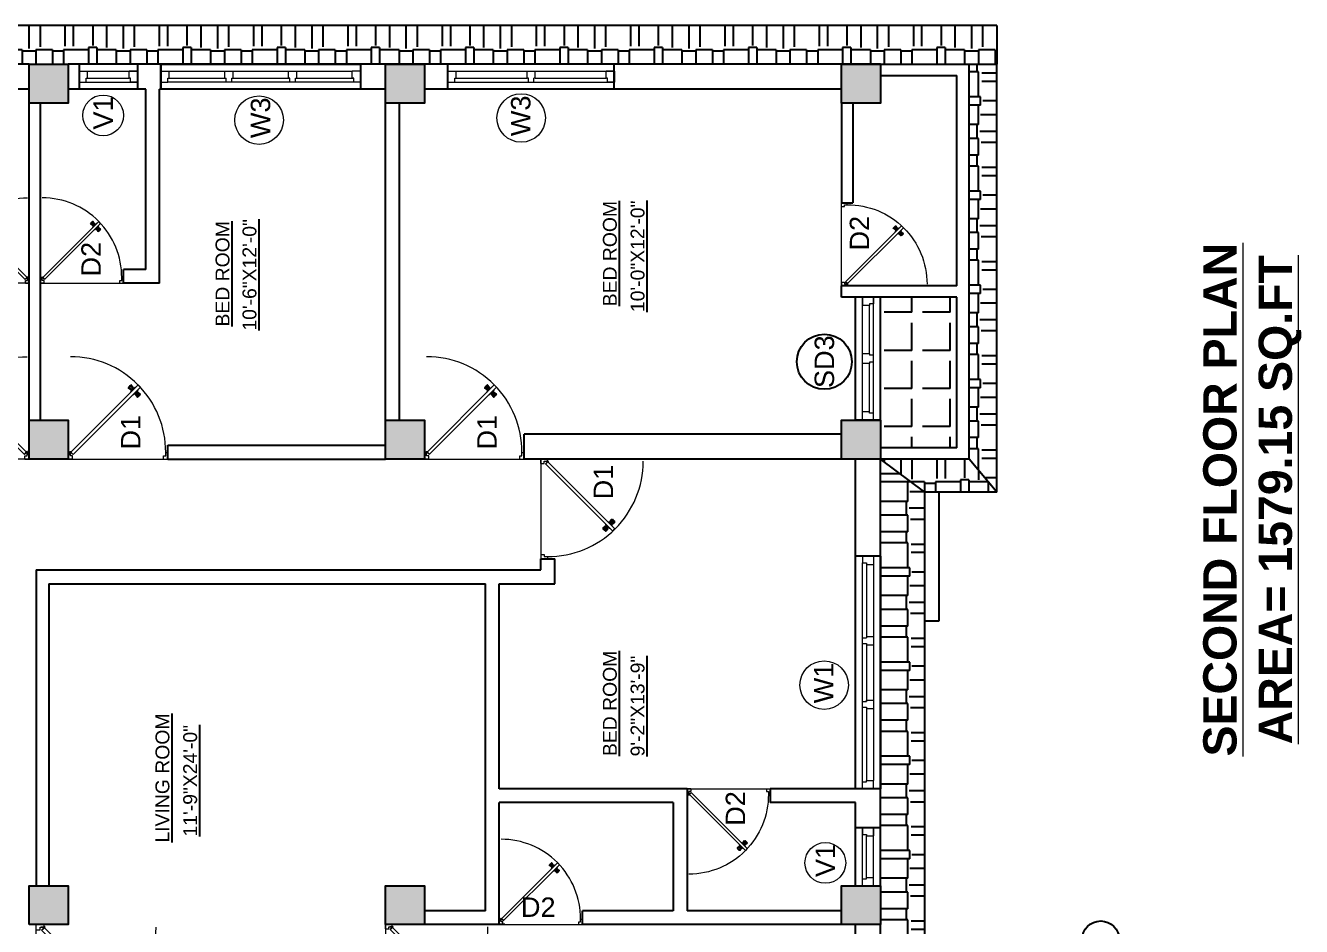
# Model space of a CAD drawing. Header units: inches. Extents: x 1397 to 20304, y -27267 to -746.
# Drawn here: x 13917.9 to 14378.1, y -18428.8 to -18103.7 of the extents above; entities that cross this region are included whole.
import ezdxf

# ---------------------------------------------------------------- set-up
doc = ezdxf.new("R2010")
doc.units = ezdxf.units.IN
doc.header["$LTSCALE"] = 17
doc.header["$MEASUREMENT"] = 0
for name, color, linetype, lineweight in [('25 BOT BAR', 12, 'Continuous', 25), ('DOOR & WIN', 1, 'Continuous', 25), ('OUTLINE', 1, 'Continuous', 25), ('PUERTAS', 7, 'Continuous', 9), ('TEXT', 231, 'Continuous', 20), ('WINDOW FRAME PLAN', 162, 'Continuous', 18)]:
    doc.layers.add(name, color=color, linetype=linetype, lineweight=lineweight)
doc.layers.add('A-Sect-Iden', color=111, linetype='Continuous')
doc.styles.add('DIMTEXT', font='arial.ttf', dxfattribs={"height": 6})
pattern_1 = [(180, (-4627.926, -28588.423), (-25.5, -12), [6, -5, 7, -3, 9, -4]), (180, (-4633.926, -28588.923), (-25.5, -12), [5, -19, 4, -6]), (180, (-4645.926, -28587.673), (-25.5, -12), [3, -31]), (270, (-4627.926, -28588.423), (8.5, -12), [11.5, -36.5]), (270, (-4633.926, -28588.423), (8.5, -12), [11.25, -36.75]), (270, (-4638.926, -28588.423), (8.5, -12), [10.5, -37.5]), (270, (-4645.926, -28587.673), (8.5, -12), [11.5, -36.5]), (270, (-4648.926, -28587.673), (8.5, -12), [11.5, -36.5]), (270, (-4657.926, -28588.423), (8.5, -12), [11, -37])]

# ---------------------------------------------------------------- blocks, each defined once
blk = doc.blocks.new('ffddd')
at = {"layer": 'DOOR & WIN'}
for p, q in [((-13345.31, -2388.07), (-13345.31, -2316.07)), ((-13336.31, -2316.07), (-13345.31, -2316.07)), ((-13336.31, -2316.07), (-13336.31, -2388.07)), ((-13336.31, -2388.07), (-13345.31, -2388.07)), ((-13336.31, -2388.07), (-13345.31, -2388.07))]:
    blk.add_line(p, q, dxfattribs=at)
at = {"layer": 'WINDOW FRAME PLAN'}
for p, q in [((-13342.81, -2316.07), (-13342.81, -2318.57)), ((-13342.81, -2385.57), (-13342.81, -2318.57)), ((-13342.81, -2318.57), (-13341.31, -2318.57)), ((-13341.31, -2318.57), (-13341.31, -2319.07)), ((-13341.31, -2319.07), (-13341.31, -2339.57)), ((-13341.31, -2319.07), (-13338.81, -2319.07)), ((-13338.81, -2316.07), (-13338.81, -2319.07)), ((-13338.81, -2319.07), (-13338.81, -2385.07)), ((-13342.81, -2339.57), (-13341.31, -2339.57)), ((-13342.81, -2341.57), (-13341.31, -2341.57)), ((-13341.31, -2339.07), (-13338.81, -2339.07)), ((-13341.31, -2341.57), (-13341.31, -2342.07)), ((-13341.31, -2341.57), (-13341.31, -2362.57)), ((-13341.31, -2342.07), (-13338.81, -2342.07)), ((-13342.81, -2362.57), (-13341.31, -2362.57)), ((-13342.81, -2364.57), (-13341.31, -2364.57)), ((-13341.31, -2362.07), (-13338.81, -2362.07)), ((-13341.31, -2362.57), (-13341.31, -2362.07)), ((-13341.31, -2364.57), (-13341.31, -2385.57)), ((-13341.31, -2365.07), (-13338.81, -2365.07)), ((-13342.81, -2388.07), (-13342.81, -2385.57)), ((-13342.81, -2385.57), (-13341.31, -2385.57)), ((-13341.31, -2385.07), (-13338.81, -2385.07)), ((-13341.31, -2385.57), (-13341.31, -2385.07)), ((-13338.81, -2388.07), (-13338.81, -2385.07))]:
    blk.add_line(p, q, dxfattribs=at)
blk = doc.blocks.new('3ft')
at = {"layer": 'PUERTAS', "color": 6}
for p, q in [((1.01, 2.52), (25.23, 26.74)), ((26.05, 25.92), (1.77, 1.64)), ((26.05, 25.92), (25.23, 26.74)), ((0, 2.4), (0, 0)), ((0.72, 2.4), (0, 2.4)), ((1.6, 0), (0, 0)), ((0.72, 1.52), (0.72, 2.44)), ((0.8, 1.52), (0.72, 1.52)), ((0.8, 1.52), (0.8, 2.41)), ((0.8, 1.2), (0.8, 1.52)), ((1.6, 1.2), (0.8, 1.2)), ((1.57, 1.84), (0.94, 2.47)), ((1.63, 1.89), (0.97, 2.55)), ((1.63, 1.89), (1.57, 1.84)), ((1.77, 1.64), (1.57, 1.84)), ((1.6, 0), (1.6, 1.2)), ((34.4, 0), (34.4, 1.2)), ((34.4, 1.2), (35.2, 1.2)), ((34.4, 0), (36, 0)), ((35.2, 1.2), (35.2, 2.4)), ((35.2, 2.4), (36, 2.4)), ((36, 0), (36, 2.4))]:
    blk.add_line(p, q, dxfattribs=at)
at = {"layer": 'PUERTAS', "color": 8}
for p, q in [((22.57, 24.94), (21.65, 25.68)), ((22.63, 24.99), (21.69, 25.75)), ((22.74, 25.1), (21.84, 25.9)), ((22.13, 26.28), (21.98, 26.13)), ((22.88, 25.24), (22.01, 26.06)), ((22.13, 26.28), (22.27, 26.42)), ((22.29, 26.41), (22.27, 26.42)), ((23.16, 25.52), (22.34, 26.39)), ((23.3, 25.66), (22.5, 26.56)), ((23.41, 25.77), (22.65, 26.71)), ((22.69, 24.32), (23.02, 24.83)), ((23.46, 25.83), (22.72, 26.75)), ((22.95, 24.96), (22.84, 25.07)), ((22.98, 24.99), (22.86, 25.1)), ((23.03, 25.04), (22.91, 25.15)), ((22.91, 24.53), (23.1, 24.91)), ((23.11, 25.12), (22.99, 25.23)), ((23.13, 24.76), (23.18, 24.99)), ((23.28, 25.3), (23.17, 25.41)), ((23.36, 25.37), (23.25, 25.49)), ((23.31, 24.94), (23.28, 25.08)), ((23.41, 25.43), (23.3, 25.54)), ((23.46, 25.09), (23.32, 25.13)), ((23.44, 25.45), (23.33, 25.56)), ((23.64, 25.27), (23.41, 25.22)), ((23.87, 25.49), (23.49, 25.3)), ((24.08, 25.71), (23.57, 25.38)), ((23.63, 23.38), (24.14, 23.72)), ((23.84, 23.6), (24.22, 23.79)), ((24.07, 23.82), (24.3, 23.88)), ((24.25, 24), (24.39, 23.97)), ((24.25, 23.26), (24.99, 22.34)), ((24.27, 23.64), (24.38, 23.53)), ((24.3, 23.67), (24.41, 23.56)), ((24.3, 23.32), (25.06, 22.38)), ((24.35, 23.72), (24.46, 23.61)), ((24.4, 24.15), (24.43, 24.01)), ((24.41, 23.43), (25.2, 22.53)), ((24.43, 23.8), (24.54, 23.69)), ((24.58, 24.33), (24.52, 24.1)), ((24.55, 23.57), (25.37, 22.7)), ((24.6, 23.97), (24.72, 23.86)), ((24.8, 24.56), (24.61, 24.18)), ((25.02, 24.77), (24.68, 24.26)), ((24.68, 24.05), (24.79, 23.94)), ((24.73, 24.1), (24.85, 23.99)), ((24.76, 24.13), (24.87, 24.02)), ((24.83, 23.85), (25.7, 23.03)), ((24.97, 23.99), (25.87, 23.2)), ((25.08, 24.1), (26.02, 23.34)), ((25.14, 24.15), (26.06, 23.41)), ((25.58, 22.82), (25.43, 22.67)), ((25.58, 22.82), (25.73, 22.97)), ((25.72, 22.98), (25.73, 22.97)), ((0, 0), (36, 0))]:
    blk.add_line(p, q, dxfattribs=at)
at = {"layer": 'PUERTAS', "color": 1}
for p, q in [((21.67, 25.73), (22.17, 26.23)), ((22.49, 24.95), (21.67, 25.61)), ((21.7, 25.82), (22.14, 26.26)), ((21.73, 25.79), (21.7, 25.82)), ((22.58, 26.7), (22.14, 26.26)), ((22.67, 26.73), (22.17, 26.23)), ((22.61, 26.67), (22.58, 26.7)), ((22.6, 24.96), (23.02, 25.38)), ((22.61, 24.25), (22.92, 24.72)), ((22.62, 24.13), (22.61, 24.14)), ((22.7, 25.07), (22.71, 25.06)), ((23.45, 25.91), (22.79, 26.73)), ((22.82, 25.06), (23.08, 25.32)), ((22.94, 24.95), (22.83, 25.07)), ((22.92, 24.72), (22.92, 24.72)), ((22.93, 24.94), (23.19, 25.21)), ((22.93, 24.84), (22.93, 24.83)), ((23.44, 25.81), (23.02, 25.38)), ((23.34, 25.58), (23.08, 25.32)), ((23.46, 25.47), (23.19, 25.21)), ((23.33, 25.7), (23.34, 25.69)), ((23.45, 25.46), (23.33, 25.57)), ((23.44, 23.31), (23.45, 23.3)), ((23.56, 23.3), (24.03, 23.61)), ((23.57, 25.47), (23.57, 25.47)), ((24.15, 25.79), (23.68, 25.48)), ((23.68, 25.48), (23.68, 25.48)), ((24.03, 23.61), (24.03, 23.62)), ((24.14, 23.62), (24.14, 23.62)), ((24.25, 23.62), (24.51, 23.89)), ((24.27, 25.78), (24.26, 25.79)), ((24.26, 23.29), (24.69, 23.71)), ((24.26, 23.63), (24.37, 23.52)), ((24.26, 23.18), (24.92, 22.37)), ((24.37, 23.52), (24.63, 23.77)), ((24.37, 23.4), (24.37, 23.4)), ((24.78, 24.15), (24.51, 23.89)), ((24.89, 24.03), (24.63, 23.77)), ((25.11, 24.14), (24.69, 23.71)), ((24.77, 24.14), (24.88, 24.03)), ((24.79, 24.38), (24.78, 24.37)), ((24.78, 24.26), (24.78, 24.26)), ((25.1, 24.84), (24.79, 24.38)), ((25, 24.03), (25, 24.03)), ((25.09, 24.96), (25.1, 24.95)), ((25.22, 24.14), (26.03, 23.48)), ((26.04, 23.37), (25.54, 22.86)), ((26.01, 23.27), (25.57, 22.83)), ((25.98, 23.3), (26.01, 23.27)), ((25.04, 22.36), (25.54, 22.86)), ((25.1, 22.42), (25.13, 22.39)), ((25.13, 22.39), (25.57, 22.83))]:
    blk.add_line(p, q, dxfattribs=at)
at = {"layer": 'PUERTAS', "color": 2}
for p, q in [((21.99, 26.11), (21.98, 26.13)), ((25.42, 22.68), (25.43, 22.67))]:
    blk.add_line(p, q, dxfattribs=at)
at = {"layer": 'PUERTAS', "color": 6}
for radius in [0.155, 0.0752]:
    blk.add_circle((0.82, 2.56), radius, dxfattribs=at)
blk.add_arc((0.82, 2.56), 34.38, 359.7285, 90.0333, dxfattribs=at)
at = {"layer": 'PUERTAS', "color": 1}
for centre, start, end in [((22.54, 25.01), 231.0764, 315), ((22.67, 24.2), 135, 225), ((22.73, 26.68), 38.9236, 135), ((22.77, 25.12), 225, 315), ((22.99, 24.89), 135, 219.7428), ((22.87, 24.78), 315, 39.7428), ((23.28, 25.63), 315, 45), ((23.39, 25.86), 315, 38.9236), ((23.51, 23.36), 225, 315), ((23.51, 25.41), 50.2572, 135), ((23.62, 25.53), 230.2572, 315), ((24.09, 23.56), 50.2572, 135), ((24.2, 23.68), 230.2572, 315), ((24.2, 25.73), 45, 135), ((24.32, 23.23), 135, 218.9236), ((24.42, 23.46), 135, 225), ((24.84, 24.31), 135, 219.7428), ((24.72, 24.21), 315, 39.7428), ((24.94, 23.98), 45, 135), ((25.04, 24.89), 315, 45), ((25.17, 24.08), 51.0764, 135), ((25.98, 23.42), 315, 51.0764), ((24.98, 22.42), 218.9236, 315)]:
    blk.add_arc(centre, 0.08, start, end, dxfattribs=at)
blk = doc.blocks.new('*U2802')
at = {"color": 3, "xscale": -1}
blk.add_blockref('3ft', (42, 0), dxfattribs=at)
blk = doc.blocks.new('*U3029')
at = {"layer": 'PUERTAS', "color": 8}
for p, q in [((12.67, 28.18), (11.59, 27.31)), ((12.74, 28.12), (11.65, 27.23)), ((12.87, 27.99), (11.82, 27.06)), ((13.04, 27.82), (12.01, 26.87)), ((12.82, 28.9), (13.2, 28.3)), ((13.12, 28.15), (12.99, 28.02)), ((13.14, 28.12), (13.01, 27.99)), ((13.06, 28.65), (13.29, 28.21)), ((13.2, 28.06), (13.07, 27.93)), ((13.3, 27.97), (13.17, 27.84)), ((13.33, 28.39), (13.39, 28.12)), ((13.5, 27.76), (13.37, 27.63)), ((13.59, 27.67), (13.46, 27.54)), ((13.54, 28.18), (13.49, 28.01)), ((13.71, 28), (13.54, 27.96)), ((13.92, 27.79), (13.65, 27.86)), ((14.18, 27.53), (13.75, 27.76)), ((14.43, 27.28), (13.83, 27.67)), ((13.91, 29.99), (14.5, 29.61)), ((14.16, 29.74), (14.59, 29.52)), ((14.42, 29.48), (14.69, 29.42)), ((14.63, 30.14), (15.5, 31.21)), ((14.63, 29.27), (14.8, 29.31)), ((14.66, 29.69), (14.79, 29.82)), ((14.68, 29.66), (14.82, 29.79)), ((14.69, 30.07), (15.57, 31.16)), ((14.74, 29.6), (14.87, 29.73)), ((14.8, 29.09), (14.85, 29.26)), ((14.82, 29.94), (15.74, 30.99)), ((14.84, 29.51), (14.97, 29.64)), ((15.01, 28.89), (14.95, 29.16)), ((14.98, 29.77), (15.94, 30.79)), ((15.04, 29.3), (15.17, 29.43)), ((15.28, 28.62), (15.05, 29.06)), ((15.14, 29.21), (15.27, 29.34)), ((15.52, 28.37), (15.14, 28.97)), ((15.2, 29.15), (15.33, 29.28)), ((15.22, 29.12), (15.35, 29.25)), ((15.31, 29.45), (16.33, 30.41)), ((15.47, 29.29), (16.52, 30.21)), ((15.6, 29.16), (16.69, 30.04)), ((15.67, 29.09), (16.75, 29.96)), ((15.99, 30.81), (16.01, 30.83)), ((16.19, 30.65), (16.01, 30.83)), ((16.19, 30.65), (16.36, 30.48)), ((12, 26.81), (11.98, 26.79)), ((12.15, 26.62), (11.98, 26.79)), ((12.15, 26.62), (12.33, 26.45)), ((13.36, 27.5), (12.4, 26.48)), ((13.52, 27.34), (12.6, 26.28)), ((13.65, 27.21), (12.77, 26.11)), ((13.71, 27.14), (12.84, 26.06)), ((13.65, 27.61), (13.52, 27.48)), ((13.68, 27.58), (13.55, 27.45)), ((0, 0), (42, 0))]:
    blk.add_line(p, q, dxfattribs=at)
at = {"layer": 'PUERTAS', "color": 2}
for p, q in [((11.61, 30.24), (12.57, 31.2)), ((11.61, 30.24), (39.94, 1.92)), ((40.83, 2.94), (12.57, 31.2)), ((16.34, 30.46), (16.36, 30.48)), ((12.35, 26.47), (12.33, 26.45)), ((0, 0), (0, 2.8)), ((0.93, 2.8), (0, 2.8)), ((1.87, 0), (0, 0)), ((0.93, 1.4), (0.93, 2.8)), ((1.87, 1.4), (0.93, 1.4)), ((1.87, 0), (1.87, 1.4)), ((39.94, 1.92), (40.16, 2.14)), ((40.1, 2.21), (40.86, 2.97)), ((40.1, 2.21), (40.16, 2.14)), ((40.13, 0), (40.13, 1.4)), ((40.13, 1.4), (41.07, 1.4)), ((40.13, 0), (42, 0)), ((40.16, 2.14), (40.9, 2.88)), ((41.07, 1.77), (41.07, 2.81)), ((41.07, 1.4), (41.07, 1.77)), ((41.07, 1.77), (41.16, 1.77)), ((41.16, 1.77), (41.16, 2.85)), ((41.16, 2.8), (42, 2.8)), ((42, 2.8), (42, 0))]:
    blk.add_line(p, q, dxfattribs=at)
at = {"layer": 'PUERTAS', "color": 1}
for p, q in [((12.58, 28.16), (11.63, 27.4)), ((12.7, 28.16), (13.2, 27.66)), ((12.73, 29.12), (12.72, 29.11)), ((12.72, 28.98), (13.08, 28.44)), ((12.83, 28.03), (12.84, 28.04)), ((12.97, 28.04), (13.27, 27.74)), ((13.11, 28.16), (12.98, 28.03)), ((13.08, 28.44), (13.08, 28.43)), ((13.09, 28.3), (13.09, 28.3)), ((13.09, 28.17), (13.4, 27.87)), ((13.69, 27.17), (13.2, 27.66)), ((13.57, 27.43), (13.27, 27.74)), ((13.71, 27.56), (13.4, 27.87)), ((13.69, 30.08), (13.7, 30.09)), ((13.83, 30.09), (14.37, 29.73)), ((14.37, 29.73), (14.38, 29.72)), ((14.51, 29.72), (14.5, 29.72)), ((14.63, 29.71), (14.94, 29.41)), ((14.64, 30.23), (15.41, 31.18)), ((14.65, 30.11), (15.14, 29.61)), ((14.65, 29.7), (14.78, 29.83)), ((14.78, 29.98), (14.77, 29.97)), ((14.77, 29.84), (15.07, 29.54)), ((15.25, 29.1), (14.94, 29.41)), ((15.37, 29.24), (15.07, 29.54)), ((15.64, 29.12), (15.14, 29.61)), ((15.23, 29.11), (15.36, 29.24)), ((15.25, 28.97), (15.25, 28.97)), ((15.26, 28.84), (15.25, 28.84)), ((15.62, 28.3), (15.26, 28.84)), ((15.51, 29.24), (15.5, 29.24)), ((15.55, 31.19), (16.13, 30.6)), ((15.61, 28.15), (15.62, 28.16)), ((15.62, 31.12), (15.65, 31.15)), ((15.65, 31.15), (16.17, 30.63)), ((15.76, 29.11), (16.71, 29.88)), ((16.72, 30.01), (16.13, 30.6)), ((16.68, 30.12), (16.17, 30.63)), ((16.65, 30.09), (16.68, 30.12)), ((11.62, 27.26), (12.21, 26.67)), ((11.69, 27.19), (11.66, 27.15)), ((11.66, 27.15), (12.17, 26.64)), ((12.69, 26.12), (12.17, 26.64)), ((12.79, 26.09), (12.21, 26.67)), ((12.72, 26.16), (12.69, 26.12)), ((13.7, 27.04), (12.93, 26.09)), ((13.69, 27.57), (13.56, 27.44)), ((13.56, 27.3), (13.57, 27.3)), ((13.83, 27.55), (13.84, 27.56)), ((13.97, 27.54), (13.96, 27.55)), ((14.51, 27.19), (13.97, 27.54)), ((14.65, 27.2), (14.64, 27.19))]:
    blk.add_line(p, q, dxfattribs=at)
at = {"layer": 'PUERTAS', "color": 2}
for radius in [0.181, 0.0878]:
    blk.add_circle((41.04, 2.99), radius, dxfattribs=at)
at = {"layer": 'PUERTAS', "color": 8}
blk.add_arc((41.04, 2.99), 40.11, 89.9667, 180.2715, dxfattribs=at)
at = {"layer": 'PUERTAS', "color": 1}
for centre, start, end in [((12.63, 28.09), 45, 128.9236), ((12.79, 29.04), 135, 225), ((12.9, 27.97), 45, 135), ((13.16, 28.24), 140.2572, 225), ((13.02, 28.36), 320.2572, 45), ((13.76, 30.02), 45, 135), ((14.44, 29.79), 225, 309.7428), ((14.57, 29.65), 45, 129.7428), ((14.71, 30.17), 141.0764, 225), ((14.84, 29.91), 135, 225), ((15.32, 28.91), 140.2572, 225), ((15.18, 29.03), 320.2572, 45), ((15.44, 29.3), 225, 315), ((15.48, 31.12), 45, 141.0764), ((15.55, 28.23), 315, 45), ((15.7, 29.18), 225, 308.9236), ((11.69, 27.33), 128.9236, 225), ((12.86, 26.15), 225, 321.0764), ((13.5, 27.37), 315, 45), ((13.62, 27.1), 321.0764, 45), ((13.77, 27.63), 225, 309.7428), ((13.9, 27.49), 45, 129.7428), ((14.58, 27.25), 225, 315)]:
    blk.add_arc(centre, 0.0933, start, end, dxfattribs=at)
blk = doc.blocks.new("5'")
at = {"layer": 'WINDOW FRAME PLAN'}
for p, q in [((10026.35, -7897.24), (10086.35, -7897.24)), ((10026.35, -7897.24), (10026.35, -7901.24)), ((10026.35, -7897.24), (10029.35, -7897.24)), ((10029.35, -7899.74), (10029.35, -7897.24)), ((10054.85, -7899.74), (10054.85, -7897.24)), ((10054.85, -7897.24), (10057.85, -7897.24)), ((10057.85, -7899.74), (10057.85, -7897.24)), ((10086.35, -7897.24), (10083.35, -7897.24)), ((10083.35, -7899.74), (10083.35, -7897.24)), ((10086.35, -7897.24), (10086.35, -7901.24)), ((10026.35, -7901.24), (10086.35, -7901.24)), ((10026.35, -7901.24), (10028.85, -7901.24)), ((10028.85, -7901.24), (10028.85, -7899.74)), ((10028.85, -7899.74), (10029.35, -7899.74)), ((10029.35, -7899.74), (10054.85, -7899.74)), ((10055.35, -7899.74), (10054.85, -7899.74)), ((10055.35, -7901.24), (10055.35, -7899.74)), ((10057.35, -7901.24), (10057.35, -7899.74)), ((10057.85, -7899.74), (10057.35, -7899.74)), ((10057.85, -7899.74), (10083.35, -7899.74)), ((10083.85, -7899.74), (10083.35, -7899.74)), ((10083.85, -7901.24), (10083.85, -7899.74)), ((10086.35, -7901.24), (10083.85, -7901.24))]:
    blk.add_line(p, q, dxfattribs=at)
blk = doc.blocks.new('DFFDFD')
at = {"layer": 'DOOR & WIN'}
for p, q in [((-13646.78, -2252.33), (-13646.78, -2168.33)), ((-13637.78, -2168.33), (-13646.78, -2168.33)), ((-13637.78, -2168.33), (-13637.78, -2252.33)), ((-13637.78, -2252.33), (-13646.78, -2252.33)), ((-13637.78, -2252.33), (-13646.78, -2252.33))]:
    blk.add_line(p, q, dxfattribs=at)
at = {"layer": 'WINDOW FRAME PLAN'}
for p, q in [((-13644.28, -2168.33), (-13644.28, -2170.83)), ((-13644.28, -2249.83), (-13644.28, -2170.83)), ((-13644.28, -2170.83), (-13642.78, -2170.83)), ((-13642.78, -2170.83), (-13642.78, -2171.33)), ((-13642.78, -2171.33), (-13642.78, -2197.83)), ((-13642.78, -2171.33), (-13640.28, -2171.33)), ((-13640.28, -2168.33), (-13640.28, -2171.33)), ((-13640.28, -2171.33), (-13640.28, -2249.33)), ((-13644.28, -2197.83), (-13642.78, -2197.83)), ((-13644.28, -2199.83), (-13642.78, -2199.83)), ((-13642.78, -2197.33), (-13640.28, -2197.33)), ((-13642.78, -2199.83), (-13642.78, -2200.33)), ((-13642.78, -2199.83), (-13642.78, -2220.83)), ((-13642.78, -2200.33), (-13640.28, -2200.33)), ((-13644.28, -2220.83), (-13642.78, -2220.83)), ((-13644.28, -2222.83), (-13642.78, -2222.83)), ((-13642.78, -2220.33), (-13640.28, -2220.33)), ((-13642.78, -2220.83), (-13642.78, -2220.33)), ((-13642.78, -2222.83), (-13642.78, -2249.33)), ((-13642.78, -2223.33), (-13640.28, -2223.33)), ((-13644.28, -2252.33), (-13644.28, -2249.83)), ((-13644.28, -2249.83), (-13642.78, -2249.83)), ((-13642.78, -2249.33), (-13640.28, -2249.33)), ((-13642.78, -2249.83), (-13642.78, -2249.33)), ((-13640.28, -2252.33), (-13640.28, -2249.33))]:
    blk.add_line(p, q, dxfattribs=at)
blk = doc.blocks.new('2ft6in')
at = {"layer": 'PUERTAS', "color": 2}
for p, q in [((0.84, 2.1), (21.02, 22.28)), ((21.71, 21.6), (1.47, 1.37)), ((18.33, 21.76), (18.31, 21.77)), ((21.71, 21.6), (21.02, 22.28)), ((21.18, 18.9), (21.2, 18.89)), ((0, 2), (0, 0)), ((0.6, 2), (0, 2)), ((1.33, 0), (0, 0)), ((0.6, 1.26), (0.6, 2.04)), ((0.67, 1.26), (0.6, 1.26)), ((0.67, 1.26), (0.67, 2.01)), ((0.67, 1), (0.67, 1.26)), ((1.33, 1), (0.67, 1)), ((1.31, 1.53), (0.79, 2.06)), ((1.36, 1.58), (0.81, 2.12)), ((1.36, 1.58), (1.31, 1.53)), ((1.47, 1.37), (1.31, 1.53)), ((1.33, 0), (1.33, 1)), ((28.67, 0), (28.67, 1)), ((28.67, 1), (29.33, 1)), ((28.67, 0), (30, 0)), ((29.33, 1), (29.33, 2)), ((29.33, 2), (30, 2)), ((30, 0), (30, 2))]:
    blk.add_line(p, q, dxfattribs=at)
at = {"layer": 'PUERTAS', "color": 8}
for p, q in [((18.81, 20.78), (18.04, 21.4)), ((18.86, 20.83), (18.08, 21.46)), ((18.95, 20.92), (18.2, 21.58)), ((18.44, 21.9), (18.31, 21.77)), ((19.07, 21.03), (18.34, 21.72)), ((18.44, 21.9), (18.56, 22.02)), ((18.58, 22.01), (18.56, 22.02)), ((19.3, 21.26), (18.61, 22)), ((19.42, 21.38), (18.75, 22.14)), ((19.51, 21.48), (18.88, 22.26)), ((18.91, 20.27), (19.19, 20.69)), ((19.55, 21.53), (18.93, 22.3)), ((19.13, 20.8), (19.03, 20.9)), ((19.15, 20.82), (19.05, 20.92)), ((19.09, 20.44), (19.25, 20.76)), ((19.19, 20.87), (19.1, 20.96)), ((19.25, 20.93), (19.16, 21.02)), ((19.28, 20.63), (19.32, 20.83)), ((19.4, 21.08), (19.31, 21.17)), ((19.47, 21.15), (19.38, 21.24)), ((19.43, 20.78), (19.4, 20.9)), ((19.51, 21.19), (19.42, 21.28)), ((19.55, 20.91), (19.43, 20.94)), ((19.53, 21.21), (19.44, 21.3)), ((19.7, 21.06), (19.51, 21.01)), ((19.89, 21.24), (19.58, 21.08)), ((20.07, 21.42), (19.64, 21.15)), ((19.69, 19.49), (20.12, 19.76)), ((19.87, 19.67), (20.18, 19.83)), ((20.06, 19.85), (20.25, 19.9)), ((20.21, 20), (20.33, 19.97)), ((20.21, 19.38), (20.83, 18.61)), ((20.23, 19.7), (20.32, 19.61)), ((20.25, 19.72), (20.34, 19.63)), ((20.25, 19.43), (20.88, 18.65)), ((20.29, 19.76), (20.38, 19.67)), ((20.33, 20.13), (20.36, 20.01)), ((20.34, 19.53), (21, 18.77)), ((20.36, 19.83), (20.45, 19.74)), ((20.48, 20.28), (20.44, 20.08)), ((20.46, 19.64), (21.14, 18.91)), ((20.5, 19.98), (20.6, 19.89)), ((20.67, 20.47), (20.51, 20.15)), ((20.85, 20.64), (20.57, 20.22)), ((20.57, 20.04), (20.66, 19.95)), ((20.61, 20.09), (20.7, 19.99)), ((20.63, 20.11), (20.72, 20.01)), ((20.69, 19.87), (21.42, 19.19)), ((20.81, 19.99), (21.56, 19.33)), ((20.9, 20.08), (21.68, 19.45)), ((20.95, 20.13), (21.72, 19.51)), ((21.32, 19.01), (21.2, 18.89)), ((21.32, 19.01), (21.44, 19.14)), ((21.43, 19.15), (21.44, 19.14)), ((0, 0), (30, 0))]:
    blk.add_line(p, q, dxfattribs=at)
at = {"layer": 'PUERTAS', "color": 1}
for p, q in [((18.06, 21.44), (18.48, 21.86)), ((18.74, 20.79), (18.06, 21.34)), ((18.08, 21.51), (18.45, 21.88)), ((18.11, 21.49), (18.08, 21.51)), ((18.82, 22.25), (18.45, 21.88)), ((18.9, 22.28), (18.48, 21.86)), ((18.84, 22.23), (18.82, 22.25)), ((18.83, 20.8), (19.18, 21.15)), ((18.84, 20.21), (19.1, 20.6)), ((18.85, 20.11), (18.84, 20.12)), ((18.92, 20.89), (18.93, 20.88)), ((19.54, 21.59), (18.99, 22.27)), ((19.02, 20.88), (19.24, 21.1)), ((19.12, 20.8), (19.03, 20.89)), ((19.1, 20.7), (19.11, 20.69)), ((19.1, 20.6), (19.1, 20.6)), ((19.11, 20.79), (19.33, 21.01)), ((19.54, 21.5), (19.18, 21.15)), ((19.45, 21.31), (19.24, 21.1)), ((19.55, 21.22), (19.33, 21.01)), ((19.45, 21.41), (19.45, 21.41)), ((19.54, 21.22), (19.45, 21.31)), ((19.53, 19.43), (19.54, 19.42)), ((19.64, 21.23), (19.64, 21.23)), ((19.64, 19.42), (20.02, 19.67)), ((19.74, 21.24), (19.73, 21.23)), ((20.12, 21.49), (19.74, 21.24)), ((20.02, 19.67), (20.03, 19.68)), ((20.12, 19.68), (20.12, 19.68)), ((20.21, 19.69), (20.43, 19.9)), ((20.22, 21.48), (20.22, 21.49)), ((20.22, 19.41), (20.57, 19.76)), ((20.22, 19.69), (20.31, 19.6)), ((20.22, 19.32), (20.76, 18.64)), ((20.31, 19.6), (20.52, 19.81)), ((20.31, 19.5), (20.31, 19.5)), ((20.65, 20.12), (20.43, 19.9)), ((20.74, 20.03), (20.52, 19.81)), ((20.93, 20.11), (20.57, 19.76)), ((20.64, 20.11), (20.73, 20.02)), ((20.66, 20.31), (20.65, 20.31)), ((20.65, 20.21), (20.65, 20.22)), ((20.91, 20.7), (20.66, 20.31)), ((20.84, 20.02), (20.83, 20.03)), ((20.86, 18.63), (21.28, 19.05)), ((20.91, 20.8), (20.91, 20.79)), ((20.91, 18.68), (20.94, 18.66)), ((20.94, 18.66), (21.31, 19.03)), ((21.02, 20.12), (21.7, 19.57)), ((21.7, 19.47), (21.28, 19.05)), ((21.67, 19.4), (21.31, 19.03)), ((21.65, 19.42), (21.67, 19.4))]:
    blk.add_line(p, q, dxfattribs=at)
at = {"layer": 'PUERTAS', "color": 2}
for radius in [0.129, 0.0627]:
    blk.add_circle((0.68, 2.14), radius, dxfattribs=at)
at = {"layer": 'PUERTAS', "color": 8}
blk.add_arc((0.68, 2.14), 28.65, 359.7285, 90.0333, dxfattribs=at)
at = {"layer": 'PUERTAS', "color": 1}
for centre, start, end in [((18.78, 20.84), 231.0764, 315), ((18.89, 20.16), 135, 225), ((18.94, 22.23), 38.9236, 135), ((18.97, 20.93), 225, 315), ((19.16, 20.74), 135, 219.7428), ((19.06, 20.65), 315, 39.7428), ((19.4, 21.36), 315, 45), ((19.49, 21.55), 315, 38.9236), ((19.59, 19.47), 225, 315), ((19.6, 21.18), 50.2572, 135), ((19.68, 21.28), 230.2572, 315), ((20.07, 19.63), 50.2572, 135), ((20.17, 21.44), 45, 135), ((20.16, 19.73), 230.2572, 315), ((20.27, 19.36), 135, 218.9236), ((20.35, 19.55), 135, 225), ((20.7, 20.26), 135, 219.7428), ((20.6, 20.17), 315, 39.7428), ((20.78, 19.98), 45, 135), ((20.82, 18.68), 218.9236, 315), ((20.87, 20.75), 315, 45), ((20.98, 20.07), 51.0764, 135), ((21.65, 19.52), 315, 51.0764)]:
    blk.add_arc(centre, 0.0667, start, end, dxfattribs=at)
blk = doc.blocks.new('*U3074')
at = {"color": 3}
blk.add_blockref('2ft6in', (0, 0), dxfattribs=at)
blk = doc.blocks.new('*U2794')
at = {"color": 3, "xscale": -1}
blk.add_blockref('2ft6in', (42, 0), dxfattribs=at)

msp = doc.modelspace()

# ---------------------------------------------------------------- hatches: boundary and pattern name
at = {"layer": 'DOOR & WIN'}
h = msp.add_hatch(color=256, dxfattribs=at)
h.dxf.hatch_style = 1
h.paths.add_polyline_path([(13919.23, -18117.67), (13919.23, -18131.67), (13933.23, -18131.67), (13933.23, -18117.67)])
h = msp.add_hatch(color=256, dxfattribs=at)
h.dxf.hatch_style = 1
h.paths.add_polyline_path([(14047.72, -18117.67), (14047.72, -18131.67), (14061.72, -18131.67), (14061.72, -18117.67)])
h = msp.add_hatch(color=256, dxfattribs=at)
h.dxf.hatch_style = 1
h.paths.add_polyline_path([(14212.23, -18117.67), (14212.23, -18131.67), (14226.23, -18131.67), (14226.23, -18117.67)])
h = msp.add_hatch(color=256, dxfattribs=at)
h.dxf.hatch_style = 1
h.paths.add_polyline_path([(13919.23, -18246.13), (13919.23, -18260.13), (13933.23, -18260.13), (13933.23, -18246.13)])
h = msp.add_hatch(color=256, dxfattribs=at)
h.dxf.hatch_style = 1
h.paths.add_polyline_path([(14047.72, -18246.13), (14047.72, -18260.13), (14061.72, -18260.13), (14061.72, -18246.13)])
h = msp.add_hatch(color=256, dxfattribs=at)
h.dxf.hatch_style = 1
h.paths.add_polyline_path([(14212.23, -18246.13), (14212.23, -18260.13), (14226.23, -18260.13), (14226.23, -18246.13)])
h = msp.add_hatch(color=256, dxfattribs=at)
h.dxf.hatch_style = 1
h.paths.add_polyline_path([(13919.23, -18414.13), (13919.23, -18428.13), (13933.23, -18428.13), (13933.23, -18414.13)])
h = msp.add_hatch(color=256, dxfattribs=at)
h.dxf.hatch_style = 1
h.paths.add_polyline_path([(14047.72, -18414.13), (14047.72, -18428.13), (14061.72, -18428.13), (14061.72, -18414.13)])
h = msp.add_hatch(color=256, dxfattribs=at)
h.dxf.hatch_style = 1
h.paths.add_polyline_path([(14212.23, -18414.13), (14212.23, -18428.13), (14226.23, -18428.13), (14226.23, -18414.13)])
at = {"layer": 'OUTLINE'}
h = msp.add_hatch(dxfattribs=at)
h.set_pattern_fill('AR-RSHKE', color=8, angle=180)
h.set_pattern_definition(pattern_1)
h.paths.add_polyline_path([(13766.23, -18103.67), (13766.23, -18117.67), (13780.23, -18117.67), (13919.23, -18117.67), (13933.23, -18117.67), (14268.23, -18117.67), (14268.23, -18103.67)])
h = msp.add_hatch(dxfattribs=at)
h.set_pattern_fill('AR-RSHKE', color=8, angle=90)
h.set_pattern_definition([(90, (-5562.415, -28588.423), (-12, 25.5), [6, -5, 7, -3, 9, -4]), (90, (-5562.915, -28582.423), (-12, 25.5), [5, -19, 4, -6]), (90, (-5561.665, -28570.423), (-12, 25.5), [3, -31]), (180, (-5562.415, -28588.423), (-12, -8.5), [11.5, -36.5]), (180, (-5562.415, -28582.423), (-12, -8.5), [11.25, -36.75]), (180, (-5562.415, -28577.423), (-12, -8.5), [10.5, -37.5]), (180, (-5561.665, -28570.423), (-12, -8.5), [11.5, -36.5]), (180, (-5561.665, -28567.423), (-12, -8.5), [11.5, -36.5]), (180, (-5562.415, -28558.423), (-12, -8.5), [11, -37])])
h.paths.add_polyline_path([(14258.23, -18260.13), (14268.23, -18272.13), (14268.23, -18117.67), (14258.23, -18117.67)])
h = msp.add_hatch(dxfattribs=at)
h.set_pattern_fill('ANGLE', color=8, scale=50, angle=90)
h.set_pattern_definition([(90, (-5562.415, -28588.423), (-13.75, 8e-16), [10, -3.75]), (180, (-5562.415, -28588.423), (-2e-15, -13.75), [10, -3.75])])
h.paths.add_polyline_path([(14226.23, -18201.67), (14226.23, -18246.13), (14226.23, -18256.13), (14253.73, -18256.13), (14253.73, -18201.67)])
h = msp.add_hatch(dxfattribs=at)
h.set_pattern_fill('AR-RSHKE', color=8, angle=90)
h.set_pattern_definition([(90, (-4627.926, -28588.423), (-12, 25.5), [6, -5, 7, -3, 9, -4]), (90, (-4628.426, -28582.423), (-12, 25.5), [5, -19, 4, -6]), (90, (-4627.176, -28570.423), (-12, 25.5), [3, -31]), (180, (-4627.926, -28588.423), (-12, -8.5), [11.5, -36.5]), (180, (-4627.926, -28582.423), (-12, -8.5), [11.25, -36.75]), (180, (-4627.926, -28577.423), (-12, -8.5), [10.5, -37.5]), (180, (-4627.176, -28570.423), (-12, -8.5), [11.5, -36.5]), (180, (-4627.176, -28567.423), (-12, -8.5), [11.5, -36.5]), (180, (-4627.926, -28558.423), (-12, -8.5), [11, -37])])
h.paths.add_polyline_path([(14226.23, -18260.13), (14226.23, -18414.13), (14226.23, -18428.13), (14226.23, -18442.58), (14242.23, -18442.58), (14242.23, -18272.13)])
h = msp.add_hatch(dxfattribs=at)
h.set_pattern_fill('AR-RSHKE', color=8, angle=180)
h.set_pattern_definition(pattern_1)
h.paths.add_polyline_path([(14268.23, -18272.13), (14258.23, -18260.13), (14226.23, -18260.13), (14242.23, -18272.13)])

# ---------------------------------------------------------------- linework, layer by layer
at = {"layer": '25 BOT BAR'}
for p, q in [((14268.23, -18103.67), (14268.23, -18117.67)), ((13937.23, -18117.67), (13937.23, -18126.67)), ((13958.23, -18117.67), (13958.23, -18126.67)), ((14070.23, -18126.67), (14070.23, -18117.67)), ((14130.23, -18126.67), (14130.23, -18117.67)), ((14226.23, -18117.67), (14268.23, -18117.67)), ((14226.23, -18121.67), (14253.73, -18121.67)), ((14047.72, -18246.13), (14047.72, -18131.67)), ((14052.72, -18246.13), (14052.72, -18131.67)), ((14212.23, -18131.67), (14212.23, -18167.67)), ((14216.23, -18131.67), (14216.23, -18167.67)), ((14212.23, -18167.67), (14216.23, -18167.67)), ((13961.23, -18191.67), (13953.23, -18191.67)), ((13953.23, -18196.67), (13953.23, -18191.67)), ((13966.23, -18196.67), (13953.23, -18196.67)), ((14253.73, -18197.67), (14212.23, -18197.67)), ((14212.23, -18201.67), (14212.23, -18197.67)), ((14217.23, -18201.67), (14212.23, -18201.67)), ((14217.23, -18246.13), (14217.23, -18201.67)), ((14226.23, -18201.67), (14217.23, -18201.67)), ((14253.73, -18201.67), (14226.23, -18201.67)), ((14226.23, -18246.13), (14226.23, -18201.67)), ((14226.23, -18246.13), (14217.23, -18246.13)), ((14097.72, -18260.13), (14097.72, -18251.13)), ((13969.23, -18255.13), (14047.72, -18255.13)), ((13969.23, -18260.13), (13969.23, -18255.13)), ((14253.73, -18256.13), (14226.23, -18256.13)), ((13969.23, -18260.13), (14047.72, -18260.13)), ((14258.23, -18260.13), (14226.23, -18260.13)), ((14242.23, -18272.13), (14226.23, -18260.13)), ((14268.23, -18272.13), (14258.23, -18260.13)), ((14268.23, -18272.13), (14242.23, -18272.13)), ((14247.23, -18272.13), (14247.23, -18318.67)), ((14103.72, -18300.13), (14103.72, -18296.13)), ((14103.72, -18296.13), (14108.72, -18296.13)), ((14108.72, -18305.13), (14108.72, -18296.13)), ((13921.73, -18300.13), (14103.72, -18300.13)), ((13921.73, -18300.13), (13921.73, -18414.13)), ((13926.23, -18305.13), (14083.72, -18305.13)), ((13926.23, -18305.13), (13926.23, -18414.13)), ((14083.72, -18423.13), (14083.72, -18305.13)), ((14088.72, -18305.13), (14108.72, -18305.13)), ((14088.72, -18379.13), (14088.72, -18305.13)), ((14247.23, -18318.67), (14242.23, -18318.67)), ((14156.48, -18379.13), (14088.72, -18379.13)), ((14156.48, -18379.13), (14156.48, -18423.13)), ((14217.23, -18379.13), (14186.48, -18379.13)), ((14186.48, -18379.13), (14186.48, -18384.13)), ((14151.48, -18384.13), (14088.72, -18384.13)), ((14088.72, -18428.13), (14088.72, -18384.13)), ((14151.48, -18384.13), (14151.48, -18423.13)), ((14217.23, -18384.13), (14186.48, -18384.13)), ((14217.23, -18393.13), (14226.23, -18393.13)), ((14083.72, -18423.13), (14061.72, -18423.13)), ((14151.48, -18423.13), (14118.72, -18423.13)), ((14118.72, -18428.13), (14118.72, -18423.13)), ((14212.23, -18423.13), (14156.48, -18423.13)), ((14090.72, -18428.13), (14061.72, -18428.13)), ((14212.23, -18428.13), (14118.72, -18428.13)), ((14217.23, -18564.13), (14217.23, -18428.13)), ((14226.23, -18564.13), (14226.23, -18428.13))]:
    msp.add_line(p, q, dxfattribs=at)
msp.add_circle((14205.99, -18225.03), 9.93, dxfattribs=at)
at = {"layer": 'A-Sect-Iden', "ltscale": 0.5}
msp.add_circle((14305.67, -18433.58), 6.75, dxfattribs=at)
at = {"layer": 'DOOR & WIN'}
for p, q in [((14268.23, -18103.67), (13766.23, -18103.67)), ((13919.23, -18117.67), (13766.23, -18117.67)), ((14226.23, -18117.67), (13933.23, -18117.67)), ((14258.23, -18260.13), (14258.23, -18117.67)), ((14268.23, -18272.13), (14268.23, -18117.67)), ((14253.73, -18197.67), (14253.73, -18121.67)), ((13919.23, -18126.67), (13885.23, -18126.67)), ((13961.23, -18126.67), (13933.23, -18126.67)), ((13961.23, -18191.67), (13961.23, -18126.67)), ((14047.72, -18126.67), (13966.23, -18126.67)), ((13966.23, -18196.67), (13966.23, -18126.67)), ((14212.23, -18126.67), (14061.72, -18126.67)), ((13919.23, -18246.13), (13919.23, -18131.67)), ((13923.23, -18246.13), (13923.23, -18131.67)), ((14253.73, -18256.13), (14253.73, -18201.67)), ((14212.23, -18251.13), (14097.72, -18251.13)), ((14103.72, -18260.13), (14097.72, -18260.13)), ((14212.23, -18260.13), (14103.72, -18260.13)), ((14217.23, -18379.13), (14217.23, -18260.13)), ((14226.23, -18414.13), (14226.23, -18260.13)), ((14242.23, -18594.13), (14242.23, -18272.13)), ((14217.23, -18414.13), (14217.23, -18384.13))]:
    msp.add_line(p, q, dxfattribs=at)
at = {"layer": 'OUTLINE'}
msp.add_line((13966.72, -18126.67), (13966.72, -18117.67), dxfattribs=at)
for points in [[(13919.23, -18131.67), (13919.23, -18117.67), (13933.23, -18117.67), (13933.23, -18131.67)], [(14047.72, -18131.67), (14047.72, -18117.67), (14061.72, -18117.67), (14061.72, -18131.67)], [(14212.23, -18131.67), (14212.23, -18117.67), (14226.23, -18117.67), (14226.23, -18131.67)], [(13919.23, -18260.13), (13919.23, -18246.13), (13933.23, -18246.13), (13933.23, -18260.13)], [(14047.72, -18260.13), (14047.72, -18246.13), (14061.72, -18246.13), (14061.72, -18260.13)], [(14212.23, -18260.13), (14212.23, -18246.13), (14226.23, -18246.13), (14226.23, -18260.13)], [(13919.23, -18428.13), (13919.23, -18414.13), (13933.23, -18414.13), (13933.23, -18428.13)], [(14047.72, -18428.13), (14047.72, -18414.13), (14061.72, -18414.13), (14061.72, -18428.13)], [(14212.23, -18428.13), (14212.23, -18414.13), (14226.23, -18414.13), (14226.23, -18428.13)]]:
    msp.add_lwpolyline(points, close=True, dxfattribs=at)
at = {"layer": 'TEXT'}
for centre, radius in [((14096.64, -18137.03), 8.75), ((13945.85, -18136.12), 7.35), ((14002.1, -18137.81), 8.75), ((14205.91, -18341.71), 8.75), ((14206.33, -18405.88), 7.35)]:
    msp.add_circle(centre, radius, dxfattribs=at)
at = {"layer": 'WINDOW FRAME PLAN'}
for p, q in [((13937.23, -18120.17), (13958.23, -18120.17)), ((13937.23, -18120.17), (13940.23, -18120.17)), ((13939.73, -18124.17), (13939.73, -18122.67)), ((13939.73, -18122.67), (13940.23, -18122.67)), ((13940.23, -18122.67), (13940.23, -18120.17)), ((13940.23, -18122.67), (13955.23, -18122.67)), ((13958.23, -18120.17), (13955.23, -18120.17)), ((13955.23, -18122.67), (13955.23, -18120.17)), ((13955.73, -18122.67), (13955.23, -18122.67)), ((13955.73, -18124.17), (13955.73, -18122.67)), ((13937.23, -18124.17), (13958.23, -18124.17)), ((13937.23, -18124.17), (13939.73, -18124.17)), ((13958.23, -18124.17), (13955.73, -18124.17)), ((14219.73, -18246.13), (14219.73, -18201.67)), ((14219.73, -18201.67), (14223.73, -18201.67)), ((14219.73, -18201.67), (14219.73, -18204.67)), ((14223.73, -18246.13), (14223.73, -18201.67)), ((14223.73, -18201.67), (14223.73, -18204.17)), ((14222.23, -18204.67), (14219.73, -18204.67)), ((14223.73, -18204.17), (14222.23, -18204.17)), ((14222.23, -18204.17), (14222.23, -18204.67)), ((14222.23, -18222.17), (14222.23, -18204.67)), ((14222.23, -18222.17), (14219.73, -18222.17)), ((14219.73, -18225.63), (14219.73, -18222.17)), ((14222.23, -18222.17), (14222.23, -18222.67)), ((14223.73, -18222.67), (14222.23, -18222.67)), ((14222.23, -18225.63), (14219.73, -18225.63)), ((14223.73, -18225.13), (14222.23, -18225.13)), ((14222.23, -18225.13), (14222.23, -18225.63)), ((14222.23, -18243.13), (14222.23, -18225.63)), ((14219.73, -18246.13), (14219.73, -18243.13)), ((14222.23, -18243.13), (14219.73, -18243.13)), ((14222.23, -18243.63), (14222.23, -18243.13)), ((14219.73, -18246.13), (14223.73, -18246.13)), ((14223.73, -18243.63), (14222.23, -18243.63)), ((14223.73, -18246.13), (14223.73, -18243.63)), ((14219.73, -18414.13), (14219.73, -18393.13)), ((14219.73, -18393.13), (14219.73, -18395.63)), ((14223.73, -18414.13), (14223.73, -18393.13)), ((14223.73, -18393.13), (14223.73, -18396.13)), ((14219.73, -18395.63), (14221.23, -18395.63)), ((14221.23, -18395.63), (14221.23, -18396.13)), ((14221.23, -18411.13), (14221.23, -18396.13)), ((14221.23, -18396.13), (14223.73, -18396.13)), ((14219.73, -18414.13), (14219.73, -18411.63)), ((14219.73, -18411.63), (14221.23, -18411.63)), ((14221.23, -18411.13), (14223.73, -18411.13)), ((14221.23, -18411.63), (14221.23, -18411.13)), ((14223.73, -18414.13), (14223.73, -18411.13))]:
    msp.add_line(p, q, dxfattribs=at)

# ---------------------------------------------------------------- block references
at = {"layer": '25 BOT BAR'}
msp.add_blockref("5'", (4043.89, -10222.93), dxfattribs=at)
at = {"layer": 'DOOR & WIN'}
for name, p in [('*U2794', (13877.23, -18196.67)), ('*U2802', (13877.23, -18260.13)), ('*U3074', (14088.72, -18428.13))]:
    msp.add_blockref(name, p, dxfattribs=at)
at = {"layer": 'DOOR & WIN', "xscale": -1}
for name, p in [('*U2794', (13965.23, -18196.67)), ('*U2802', (13975.23, -18260.13)), ('*U2802', (14103.72, -18260.13))]:
    msp.add_blockref(name, p, dxfattribs=at)
for name, p, rotation in [('*U3074', (14212.23, -18197.67), 270), ('*U2802', (14103.72, -18302.13), 270), ('*U3074', (14156.48, -18379.13), 180), ('*U3029', (13921.73, -18470.13), 270), ('*U2802', (14047.72, -18470.13), 270)]:
    msp.add_blockref(name, p, dxfattribs=dict(at, rotation=rotation))
at = {"layer": 'OUTLINE', "rotation": 90}
msp.add_blockref('ffddd', (11650.65, -4781.36), dxfattribs=at)
at = {"layer": 'OUTLINE'}
msp.add_blockref('DFFDFD', (27864.01, -16126.81), dxfattribs=at)

# ---------------------------------------------------------------- texts
at = {"layer": 'DOOR & WIN', "char_height": 5, "attachment_point": 5, "rotation": 90}
for s, insert in [('{\\fArial TUR|b0|i0|c162|p34;\\L\\C7; \\fArial TUR|b0|i0|c0|p34;BED \\fArial TUR|b0|i0|c162|p34;ROOM}', (14128.65, -18186.97)), ('{\\fArial TUR|b0|i0|c0|p34;\\L\\C7;10\'-0"X12\'-0"}', (14138.65, -18186.97)), ('{\\fArial TUR|b0|i0|c0|p34;\\L\\C7;BED ROOM}', (13988.94, -18193.29)), ('{\\fArial TUR|b0|i0|c0|p34;\\L\\C7;10\'-6"X12\'-0"}', (13998.66, -18193.66)), ('{\\fArial TUR|b0|i0|c162|p34;\\L\\C7; \\fArial TUR|b0|i0|c0|p34;BED \\fArial TUR|b0|i0|c162|p34;ROOM}', (14128.65, -18349.27)), ('{\\fArial TUR|b0|i0|c0|p34;\\L\\C7;9\'-2"X13\'-9"}', (14138.65, -18349.27)), ('{\\fArial TUR|b0|i0|c162|p34;\\L\\C7; \\fArial TUR|b0|i0|c0|p34;LIVING \\fArial TUR|b0|i0|c162|p34;ROOM}', (13967.27, -18376.22)), ('{\\fArial TUR|b0|i0|c0|p34;\\L\\C7;11\'-9"X24\'-0"}', (13977.27, -18376.22))]:
    msp.add_mtext(s, dxfattribs=dict(at, insert=insert))
at = {"layer": 'TEXT', "style": 'DIMTEXT'}
for s, p in [('V1', (13949.36, -18141.23)), ('W3', (14006.1, -18144.31)), ('W3', (14099.97, -18143.6)), ('D2', (14222.15, -18184.87)), ('D2', (13944.99, -18194.25)), ('SD3', (14209.49, -18234.5)), ('D1', (13959.29, -18256.7)), ('D1', (14087.78, -18256.7)), ('D1', (14129.78, -18274.68)), ('W1', (14209.24, -18348.28)), ('D2', (14177.41, -18392.48)), ('V1', (14209.84, -18410.98))]:
    msp.add_text(s, height=7, rotation=90, dxfattribs=at).set_placement(p)
msp.add_text('D2', height=7, dxfattribs=at).set_placement((14096.54, -18425.35))
at = {"layer": 'TEXT', "insert": (14342.65, -18274.81), "char_height": 12, "width": 396.2985, "attachment_point": 2, "rotation": 90}
msp.add_mtext('{\\fArial|b1|i0|c0|p34;\\LSECOND FLOOR PLAN \\PAREA= 1579.15 SQ.FT}', dxfattribs=at)

doc.saveas('drawing.dxf')
